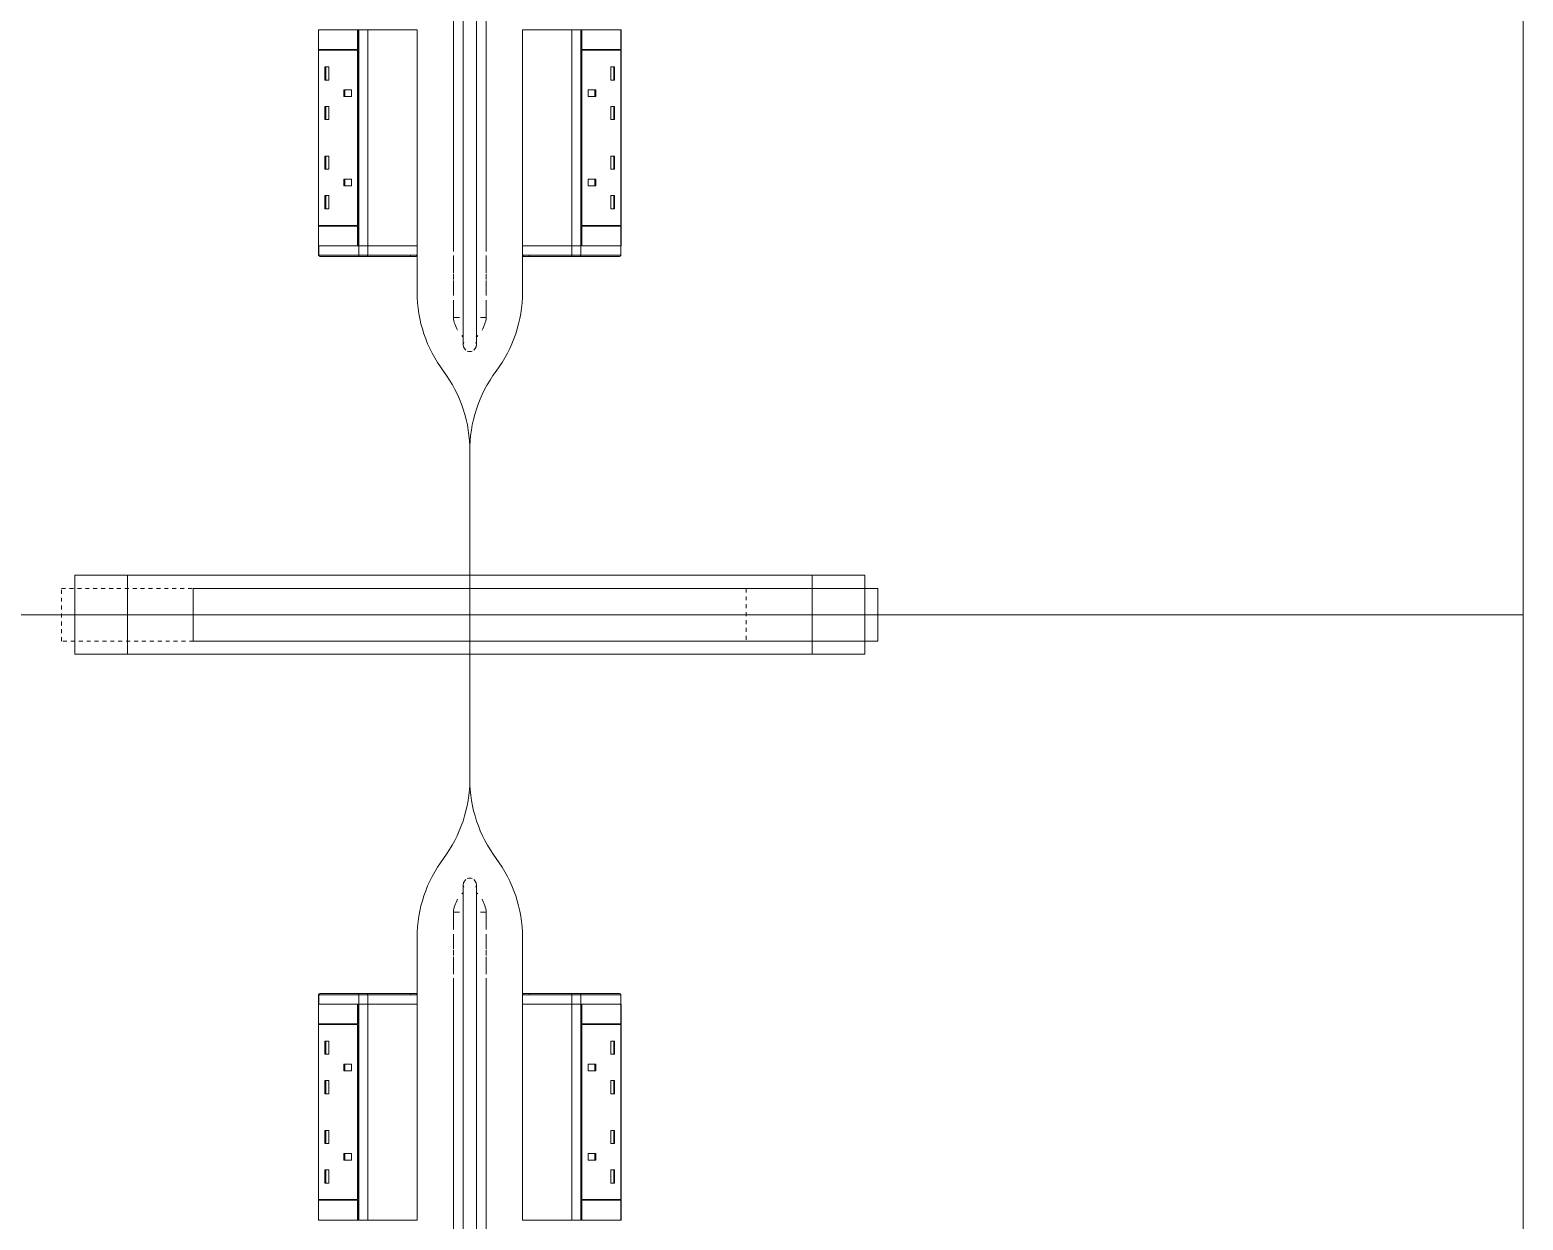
# Model space of a CAD drawing. Header units: millimetres. Extents: x 79795 to 317870, y -36033 to 97293.
# Drawn here: x 185967 to 187101, y 32150 to 33054 of the extents above; entities that cross this region are included whole.
import ezdxf

# ---------------------------------------------------------------- set-up
doc = ezdxf.new("R2010")
doc.units = ezdxf.units.MM
doc.header["$MEASUREMENT"] = 0
doc.linetypes.add('Dash', pattern=[6, 3, -3])
doc.layers.add('I-FURN', color=8, linetype='CONTINUOUS', lineweight=9)
doc.layers.add('I-FURN-HDLN', color=8, linetype='Dash', lineweight=9)

msp = doc.modelspace()

# ---------------------------------------------------------------- linework, layer by layer
at = {"layer": 'I-FURN'}
for p, q in [((187100.9, 32609.3), (187100.9, 34209.3)), ((187100.9, 34209.3), (187100.9, 32609.3)), ((186288.4, 32885.2), (186288.4, 33923.4)), ((186295.9, 33923.4), (186295.9, 32885.2)), ((186305.9, 32885.2), (186305.9, 33923.4)), ((186313.4, 33923.4), (186313.4, 32885.2)), ((186185.9, 33038.6), (186185.9, 33053.6)), ((186185.9, 33053.6), (186215.7, 33053.6)), ((186186.1, 33053.5), (186186.1, 32889.6)), ((186215.7, 33053.6), (186215.7, 33038.6)), ((186215.9, 33038.6), (186215.9, 33053.5)), ((186215.9, 33053.5), (186216.5, 33053.5)), ((186223.4, 33053.5), (186216.5, 33053.5)), ((186216.5, 33053.5), (186216.5, 32889.6)), ((186260.9, 33053.5), (186223.4, 33053.5)), ((186223.4, 33053.5), (186223.4, 32889.6)), ((186260.9, 32889.6), (186260.9, 33053.5)), ((186260.9, 33053.5), (186260.9, 32889.6)), ((186340.9, 33053.5), (186340.9, 32889.6)), ((186340.9, 32889.6), (186340.9, 33053.5)), ((186378.4, 33053.5), (186340.9, 33053.5)), ((186378.4, 32889.6), (186378.4, 33053.5)), ((186385.3, 33053.5), (186378.4, 33053.5)), ((186386.1, 33053.6), (186383.7, 33053.6)), ((186385.3, 32889.6), (186385.3, 33053.5)), ((186385.3, 33053.5), (186385.9, 33053.5)), ((186385.9, 33053.5), (186385.9, 33038.6)), ((186386.1, 33038.6), (186386.1, 33053.6)), ((186386.1, 33053.6), (186415.9, 33053.6)), ((186415.7, 32889.6), (186415.7, 33053.5)), ((186415.9, 33053.6), (186415.9, 33038.6)), ((186215.7, 33038.6), (186185.9, 33038.6)), ((186185.9, 33038.1), (186215.7, 33038.1)), ((186185.9, 32905.1), (186185.9, 33038.1)), ((186186.2, 33038.1), (186186.2, 33038.6)), ((186215.7, 33038.1), (186215.7, 32905.1)), ((186215.9, 32905.1), (186215.9, 33038.1)), ((186385.9, 33038.1), (186385.9, 32905.1)), ((186415.9, 33038.6), (186386.1, 33038.6)), ((186386.1, 32905.1), (186386.1, 33038.1)), ((186415.9, 33038.1), (186386.1, 33038.1)), ((186415.6, 33038.6), (186415.6, 33038.1)), ((186415.9, 33038.1), (186415.9, 32905.1)), ((186190.9, 33025.5), (186190.9, 33015.5)), ((186190.9, 33025.5), (186193.8, 33025.5)), ((186190.9, 33015.5), (186193.8, 33015.5)), ((186191.6, 33025.5), (186191.6, 33015.5)), ((186193.8, 33025.5), (186193.8, 33015.5)), ((186410.9, 33025.5), (186408, 33025.5)), ((186408, 33015.5), (186408, 33025.5)), ((186410.9, 33015.5), (186408, 33015.5)), ((186410.2, 33015.5), (186410.2, 33025.5)), ((186410.9, 33015.5), (186410.9, 33025.5)), ((186205.2, 33008), (186205.2, 33003)), ((186211, 33008), (186205.2, 33008)), ((186206, 33008), (186206, 33003)), ((186211, 33003), (186211, 33008)), ((186396.6, 33008), (186390.8, 33008)), ((186390.8, 33003), (186390.8, 33008)), ((186395.8, 33003), (186395.8, 33008)), ((186396.6, 33003), (186396.6, 33008)), ((186190.9, 32995.5), (186190.9, 32985.5)), ((186190.9, 32995.5), (186193.8, 32995.5)), ((186191.6, 32995.5), (186191.6, 32985.5)), ((186193.8, 32995.5), (186193.8, 32985.5)), ((186205.2, 33003), (186211, 33003)), ((186396.6, 33003), (186390.8, 33003)), ((186410.9, 32995.5), (186408, 32995.5)), ((186408, 32985.5), (186408, 32995.5)), ((186410.2, 32985.5), (186410.2, 32995.5)), ((186410.9, 32985.5), (186410.9, 32995.5)), ((186190.9, 32985.5), (186193.8, 32985.5)), ((186410.9, 32985.5), (186408, 32985.5)), ((186190.9, 32957.7), (186190.9, 32947.7)), ((186190.9, 32957.7), (186193.8, 32957.7)), ((186190.9, 32947.7), (186193.8, 32947.7)), ((186191.6, 32957.7), (186191.6, 32947.7)), ((186193.8, 32957.7), (186193.8, 32947.7)), ((186410.9, 32957.7), (186408, 32957.7)), ((186408, 32947.7), (186408, 32957.7)), ((186410.9, 32947.7), (186408, 32947.7)), ((186410.2, 32947.7), (186410.2, 32957.7)), ((186410.9, 32947.7), (186410.9, 32957.7)), ((186205.2, 32940.2), (186205.2, 32935.2)), ((186205.2, 32940.2), (186211, 32940.2)), ((186206, 32940.2), (186206, 32935.2)), ((186211, 32940.2), (186211, 32935.2)), ((186390.8, 32940.2), (186390.8, 32935.2)), ((186396.6, 32940.2), (186390.8, 32940.2)), ((186395.8, 32935.2), (186395.8, 32940.2)), ((186396.6, 32935.2), (186396.6, 32940.2)), ((186190.9, 32927.7), (186190.9, 32917.7)), ((186190.9, 32927.7), (186193.8, 32927.7)), ((186191.6, 32927.7), (186191.6, 32917.7)), ((186193.8, 32927.7), (186193.8, 32917.7)), ((186205.2, 32935.2), (186211, 32935.2)), ((186390.8, 32935.2), (186396.6, 32935.2)), ((186410.9, 32927.7), (186408, 32927.7)), ((186408, 32917.7), (186408, 32927.7)), ((186410.2, 32917.7), (186410.2, 32927.7)), ((186410.9, 32917.7), (186410.9, 32927.7)), ((186190.9, 32917.7), (186193.8, 32917.7)), ((186410.9, 32917.7), (186408, 32917.7)), ((186185.9, 32905.1), (186215.7, 32905.1)), ((186185.9, 32904.6), (186215.7, 32904.6)), ((186185.9, 32889.6), (186185.9, 32904.6)), ((186186.2, 32904.6), (186186.2, 32905.1)), ((186215.7, 32904.6), (186215.7, 32889.6)), ((186215.9, 32889.6), (186215.9, 32904.6)), ((186385.9, 32904.6), (186385.9, 32889.6)), ((186415.9, 32905.1), (186386.1, 32905.1)), ((186386.1, 32889.6), (186386.1, 32904.6)), ((186386.1, 32904.6), (186415.9, 32904.6)), ((186415.6, 32905.1), (186415.6, 32904.6)), ((186415.9, 32904.6), (186415.9, 32889.6)), ((186215.7, 32889.6), (186185.9, 32889.6)), ((186186.1, 32889.5), (186186.1, 32882.5)), ((186186.2, 32889.5), (186186.1, 32889.5)), ((186186.1, 32889.5), (186186.1, 32882.5)), ((186186.1, 32889.5), (186186.1, 32882.5)), ((186186.2, 32882.5), (186186.1, 32882.5)), ((186186.2, 32882.5), (186186.2, 32889.5)), ((186216.5, 32889.5), (186186.2, 32889.5)), ((186216.5, 32882.5), (186186.2, 32882.5)), ((186186.4, 32881.7), (186186.4, 32881.8)), ((186187.1, 32881.5), (186217.3, 32881.5)), ((186187.1, 32881.5), (186217.3, 32881.5)), ((186215.7, 32889.6), (186218.2, 32889.6)), ((186216.5, 32889.6), (186215.9, 32889.6)), ((186216.5, 32889.6), (186223.4, 32889.6)), ((186216.5, 32882.5), (186216.5, 32889.5)), ((186223.4, 32889.5), (186216.5, 32889.5)), ((186223.4, 32882.5), (186216.5, 32882.5)), ((186255.9, 32881.5), (186217.3, 32881.5)), ((186217.3, 32881.5), (186222.9, 32881.5)), ((186222.9, 32881.5), (186259.9, 32881.5)), ((186223.4, 32889.6), (186260.9, 32889.6)), ((186223.4, 32882.5), (186223.4, 32889.5)), ((186260.9, 32889.5), (186223.4, 32889.5)), ((186260.9, 32882.5), (186223.4, 32882.5)), ((186255.9, 32882.5), (186255.9, 32881.5)), ((186259.9, 32881.5), (186255.9, 32881.5)), ((186259.9, 32881.5), (186259.9, 32881.5)), ((186260.9, 32882.5), (186260.9, 32889.5)), ((186260.9, 32882.5), (186260.9, 32889.5)), ((186260.9, 32854.3), (186260.9, 32882.5)), ((186260.9, 32882.5), (186260.9, 32854.3)), ((186288.4, 32869), (186288.4, 32882.3)), ((186295.9, 32885.2), (186295.9, 32882.4)), ((186295.9, 32882.4), (186295.9, 32879.6)), ((186295.9, 32879.6), (186295.9, 32876.7)), ((186305.9, 32884.5), (186305.9, 32885.2)), ((186305.9, 32881.6), (186305.9, 32884.5)), ((186305.9, 32878.8), (186305.9, 32881.6)), ((186313.4, 32882.3), (186313.4, 32869)), ((186340.9, 32889.6), (186378.4, 32889.6)), ((186340.9, 32889.5), (186340.9, 32882.5)), ((186340.9, 32882.5), (186340.9, 32889.5)), ((186378.4, 32889.5), (186340.9, 32889.5)), ((186340.9, 32882.5), (186340.9, 32854.3)), ((186340.9, 32854.3), (186340.9, 32882.5)), ((186378.4, 32882.5), (186340.9, 32882.5)), ((186345.9, 32881.5), (186341.9, 32881.5)), ((186341.9, 32881.5), (186378.9, 32881.5)), ((186345.9, 32881.5), (186345.9, 32882.5)), ((186384.5, 32881.5), (186345.9, 32881.5)), ((186378.4, 32889.6), (186385.3, 32889.6)), ((186378.4, 32882.5), (186378.4, 32889.5)), ((186385.3, 32889.5), (186378.4, 32889.5)), ((186385.3, 32882.5), (186378.4, 32882.5)), ((186378.9, 32881.5), (186384.5, 32881.5)), ((186384.5, 32881.5), (186414.7, 32881.5)), ((186384.5, 32881.5), (186414.7, 32881.5)), ((186385.9, 32889.6), (186385.3, 32889.6)), ((186385.3, 32882.5), (186385.3, 32889.5)), ((186415.6, 32889.5), (186385.3, 32889.5)), ((186415.6, 32882.5), (186385.3, 32882.5)), ((186415.9, 32889.6), (186386.1, 32889.6)), ((186415.4, 32881.8), (186415.4, 32881.7)), ((186415.6, 32882.5), (186415.6, 32889.5)), ((186415.7, 32889.5), (186415.6, 32889.5)), ((186415.7, 32882.5), (186415.6, 32882.5)), ((186415.7, 32882.5), (186415.7, 32889.5)), ((186415.7, 32882.5), (186415.7, 32889.5)), ((186415.7, 32889.5), (186415.7, 32882.5)), ((186288.4, 32864.1), (186288.4, 32868.2)), ((186295.9, 32876.7), (186295.9, 32873.9)), ((186295.9, 32873.9), (186295.9, 32871.1)), ((186295.9, 32871.1), (186295.9, 32868.4)), ((186295.9, 32868.4), (186295.9, 32865.6)), ((186305.9, 32876), (186305.9, 32878.8)), ((186305.9, 32873.2), (186305.9, 32876)), ((186305.9, 32870.4), (186305.9, 32873.2)), ((186305.9, 32867.6), (186305.9, 32870.4)), ((186305.9, 32864.9), (186305.9, 32867.6)), ((186313.4, 32868.2), (186313.4, 32864.1)), ((186288.4, 32851.8), (186288.4, 32863.3)), ((186295.9, 32865.6), (186295.9, 32862.9)), ((186295.9, 32862.9), (186295.9, 32860.3)), ((186295.9, 32860.3), (186295.9, 32857.6)), ((186295.9, 32857.6), (186295.9, 32855)), ((186305.9, 32862.2), (186305.9, 32864.9)), ((186305.9, 32859.5), (186305.9, 32862.2)), ((186305.9, 32856.9), (186305.9, 32859.5)), ((186305.9, 32854.3), (186305.9, 32856.9)), ((186313.4, 32863.3), (186313.4, 32851.8)), ((186288.4, 32840.2), (186288.4, 32848.3)), ((186295.9, 32855), (186295.9, 32852.5)), ((186295.9, 32852.5), (186295.9, 32850)), ((186295.9, 32850), (186295.9, 32847.6)), ((186295.9, 32847.6), (186295.9, 32845.2)), ((186295.9, 32845.2), (186295.9, 32842.9)), ((186305.9, 32851.8), (186305.9, 32854.3)), ((186305.9, 32849.3), (186305.9, 32851.8)), ((186305.9, 32846.9), (186305.9, 32849.3)), ((186305.9, 32844.6), (186305.9, 32846.9)), ((186313.4, 32848.3), (186313.4, 32840.2)), ((186288.4, 32839), (186288.4, 32839.9)), ((186288.4, 32835.2), (186288.4, 32838.7)), ((186288.4, 32835.2), (186293, 32835.2)), ((186295.9, 32842.9), (186295.9, 32840.6)), ((186295.9, 32840.6), (186295.9, 32838.5)), ((186295.9, 32838.5), (186295.9, 32836.4)), ((186295.9, 32836.4), (186295.9, 32834.4)), ((186295.9, 32834.4), (186295.9, 32832.4)), ((186305.9, 32842.3), (186305.9, 32844.6)), ((186305.9, 32840.1), (186305.9, 32842.3)), ((186305.9, 32837.9), (186305.9, 32840.1)), ((186305.9, 32835.8), (186305.9, 32837.9)), ((186305.9, 32833.8), (186305.9, 32835.8)), ((186305.9, 32831.9), (186305.9, 32833.8)), ((186308.9, 32835.2), (186313.4, 32835.2)), ((186313.4, 32839.9), (186313.4, 32839)), ((186313.4, 32838.7), (186313.4, 32835.2)), ((186295.9, 32832.4), (186295.9, 32830.6)), ((186295.9, 32830.6), (186295.9, 32828.8)), ((186295.9, 32828.8), (186295.9, 32827.1)), ((186295.9, 32827.1), (186295.9, 32825.6)), ((186295.9, 32825.6), (186295.9, 32824.1)), ((186295.9, 32824.1), (186295.9, 32822.7)), ((186295.9, 32822.7), (186295.9, 32821.4)), ((186305.9, 32830.1), (186305.9, 32831.9)), ((186305.9, 32828.4), (186305.9, 32830.1)), ((186305.9, 32826.7), (186305.9, 32828.4)), ((186305.9, 32825.2), (186305.9, 32826.7)), ((186305.9, 32823.7), (186305.9, 32825.2)), ((186305.9, 32822.3), (186305.9, 32823.7)), ((186305.9, 32821.1), (186305.9, 32822.3)), ((186295.9, 32821.4), (186295.9, 32820.2)), ((186295.9, 32820.2), (186295.9, 32819.1)), ((186295.9, 32819.1), (186295.9, 32818.2)), ((186295.9, 32818.2), (186295.9, 32817.3)), ((186295.9, 32817.3), (186295.9, 32816.5)), ((186295.9, 32816.5), (186295.9, 32815.9)), ((186295.9, 32815.9), (186295.9, 32815.4)), ((186295.9, 32815.4), (186295.9, 32814.9)), ((186295.9, 32814.9), (186295.9, 32814.6)), ((186295.9, 32814.6), (186295.9, 32814.4)), ((186295.9, 32814.4), (186295.9, 32814.3)), ((186295.9, 32814.3), (186295.9, 32814.3)), ((186305.9, 32819.9), (186305.9, 32821.1)), ((186305.9, 32818.9), (186305.9, 32819.9)), ((186305.9, 32817.9), (186305.9, 32818.9)), ((186305.9, 32817.1), (186305.9, 32817.9)), ((186305.9, 32816.4), (186305.9, 32817.1)), ((186305.9, 32815.7), (186305.9, 32816.4)), ((186305.9, 32815.2), (186305.9, 32815.7)), ((186305.9, 32814.8), (186305.9, 32815.2)), ((186305.9, 32814.6), (186305.9, 32814.8)), ((186305.9, 32814.4), (186305.9, 32814.6)), ((186305.9, 32814.3), (186305.9, 32814.4)), ((186300.9, 32609.3), (186300.9, 32733.2)), ((186300.9, 32733.2), (186300.9, 32609.3)), ((186300.9, 32733.2), (186300.9, 32609.3)), ((186300.9, 32609.3), (186300.9, 32733.2)), ((186000.9, 32639.3), (186600.9, 32639.3)), ((186040.9, 32639.3), (186000.9, 32639.3)), ((186000.9, 32639.3), (186000.9, 32579.3)), ((186000.9, 32579.3), (186000.9, 32639.3)), ((186560.9, 32639.3), (186040.9, 32639.3)), ((186040.9, 32579.3), (186040.9, 32639.3)), ((186040.9, 32579.3), (186040.9, 32639.3)), ((186600.9, 32639.3), (186560.9, 32639.3)), ((186560.9, 32629.3), (186560.9, 32639.3)), ((186560.9, 32579.3), (186560.9, 32639.3)), ((186600.9, 32579.3), (186600.9, 32639.3)), ((186600.9, 32629.3), (186600.9, 32639.3)), ((186090.9, 32629.3), (186090.9, 32589.3)), ((186600.9, 32629.3), (186090.9, 32629.3)), ((186610.9, 32629.3), (186600.9, 32629.3)), ((186610.9, 32589.3), (186610.9, 32629.3)), ((186300.9, 32609.3), (185500.9, 32609.3)), ((185500.9, 32609.3), (186300.9, 32609.3)), ((185500.9, 32609.3), (186300.9, 32609.3)), ((186300.9, 32609.3), (185500.9, 32609.3)), ((186300.9, 32484.3), (186300.9, 32609.3)), ((186300.9, 32609.3), (186300.9, 32484.3)), ((187100.9, 32609.3), (186300.9, 32609.3)), ((186300.9, 32609.3), (186300.9, 32484.3)), ((186300.9, 32484.3), (186300.9, 32609.3)), ((186300.9, 32609.3), (187100.9, 32609.3)), ((186300.9, 32609.3), (187100.9, 32609.3)), ((187100.9, 32609.3), (186300.9, 32609.3)), ((187100.9, 31009.3), (187100.9, 32609.3)), ((187100.9, 32609.3), (187100.9, 31009.3)), ((186090.9, 32589.3), (186600.9, 32589.3)), ((186560.9, 32579.3), (186560.9, 32589.3)), ((186600.9, 32579.3), (186600.9, 32589.3)), ((186600.9, 32589.3), (186610.9, 32589.3)), ((186000.9, 32579.3), (186040.9, 32579.3)), ((186600.9, 32579.3), (186000.9, 32579.3)), ((186040.9, 32579.3), (186560.9, 32579.3)), ((186560.9, 32579.3), (186600.9, 32579.3)), ((186295.9, 32404.3), (186295.9, 32404.3)), ((186295.9, 32404.3), (186295.9, 32404.1)), ((186295.9, 32404.1), (186295.9, 32403.8)), ((186295.9, 32403.8), (186295.9, 32403.4)), ((186295.9, 32403.4), (186295.9, 32402.9)), ((186295.9, 32402.9), (186295.9, 32402.3)), ((186305.9, 32404.2), (186305.9, 32404.3)), ((186305.9, 32404.3), (186305.9, 32404.3)), ((186305.9, 32404), (186305.9, 32404.2)), ((186305.9, 32403.7), (186305.9, 32404)), ((186305.9, 32403.3), (186305.9, 32403.7)), ((186305.9, 32402.8), (186305.9, 32403.3)), ((186305.9, 32402.1), (186305.9, 32402.8)), ((186295.9, 32402.3), (186295.9, 32401.6)), ((186295.9, 32401.6), (186295.9, 32400.7)), ((186295.9, 32400.7), (186295.9, 32399.8)), ((186295.9, 32399.8), (186295.9, 32398.7)), ((186295.9, 32398.7), (186295.9, 32397.6)), ((186295.9, 32397.6), (186295.9, 32396.3)), ((186295.9, 32396.3), (186295.9, 32395)), ((186295.9, 32395), (186295.9, 32393.5)), ((186295.9, 32393.5), (186295.9, 32391.9)), ((186295.9, 32391.9), (186295.9, 32390.3)), ((186305.9, 32401.3), (186305.9, 32402.1)), ((186305.9, 32400.5), (186305.9, 32401.3)), ((186305.9, 32399.5), (186305.9, 32400.5)), ((186305.9, 32398.4), (186305.9, 32399.5)), ((186305.9, 32397.2), (186305.9, 32398.4)), ((186305.9, 32396), (186305.9, 32397.2)), ((186305.9, 32394.6), (186305.9, 32396)), ((186305.9, 32393.1), (186305.9, 32394.6)), ((186305.9, 32391.5), (186305.9, 32393.1)), ((186305.9, 32389.8), (186305.9, 32391.5)), ((186293, 32383.4), (186288.4, 32383.4)), ((186288.4, 32380), (186288.4, 32383.4)), ((186295.9, 32390.3), (186295.9, 32388.6)), ((186295.9, 32388.6), (186295.9, 32386.7)), ((186295.9, 32386.7), (186295.9, 32384.8)), ((186295.9, 32384.8), (186295.9, 32382.8)), ((186295.9, 32382.8), (186295.9, 32380.7)), ((186295.9, 32380.7), (186295.9, 32378.6)), ((186305.9, 32388.1), (186305.9, 32389.8)), ((186305.9, 32386.2), (186305.9, 32388.1)), ((186305.9, 32384.3), (186305.9, 32386.2)), ((186305.9, 32382.3), (186305.9, 32384.3)), ((186305.9, 32380.2), (186305.9, 32382.3)), ((186305.9, 32378), (186305.9, 32380.2)), ((186313.4, 32383.4), (186308.9, 32383.4)), ((186313.4, 32383.4), (186313.4, 32380)), ((186288.4, 32378.7), (186288.4, 32379.6)), ((186288.4, 32370.4), (186288.4, 32378.4)), ((186295.9, 32378.6), (186295.9, 32376.4)), ((186295.9, 32376.4), (186295.9, 32374.1)), ((186295.9, 32374.1), (186295.9, 32371.7)), ((186295.9, 32371.7), (186295.9, 32369.3)), ((186295.9, 32369.3), (186295.9, 32366.8)), ((186305.9, 32375.8), (186305.9, 32378)), ((186305.9, 32373.5), (186305.9, 32375.8)), ((186305.9, 32371.1), (186305.9, 32373.5)), ((186305.9, 32368.7), (186305.9, 32371.1)), ((186305.9, 32366.2), (186305.9, 32368.7)), ((186313.4, 32379.6), (186313.4, 32378.7)), ((186313.4, 32378.4), (186313.4, 32370.4)), ((186260.9, 32320.6), (186260.9, 32364.3)), ((186260.9, 32364.3), (186260.9, 32320.6)), ((186288.4, 32355.3), (186288.4, 32366.8)), ((186295.9, 32366.8), (186295.9, 32364.3)), ((186295.9, 32364.3), (186295.9, 32361.7)), ((186295.9, 32361.7), (186295.9, 32359.1)), ((186295.9, 32359.1), (186295.9, 32356.4)), ((186305.9, 32363.6), (186305.9, 32366.2)), ((186305.9, 32361), (186305.9, 32363.6)), ((186305.9, 32358.4), (186305.9, 32361)), ((186305.9, 32355.7), (186305.9, 32358.4)), ((186313.4, 32366.8), (186313.4, 32355.3)), ((186340.9, 32364.3), (186340.9, 32320.6)), ((186340.9, 32320.6), (186340.9, 32364.3)), ((186288.4, 32350.5), (186288.4, 32354.6)), ((186288.4, 32336.4), (186288.4, 32349.6)), ((186295.9, 32356.4), (186295.9, 32353.7)), ((186295.9, 32353.7), (186295.9, 32351)), ((186295.9, 32351), (186295.9, 32348.3)), ((186295.9, 32348.3), (186295.9, 32345.5)), ((186305.9, 32353), (186305.9, 32355.7)), ((186305.9, 32350.3), (186305.9, 32353)), ((186305.9, 32347.5), (186305.9, 32350.3)), ((186305.9, 32344.7), (186305.9, 32347.5)), ((186313.4, 32354.6), (186313.4, 32350.5)), ((186313.4, 32349.6), (186313.4, 32336.4)), ((186295.9, 32345.5), (186295.9, 32342.7)), ((186295.9, 32342.7), (186295.9, 32339.8)), ((186295.9, 32339.8), (186295.9, 32337)), ((186295.9, 32337), (186295.9, 32334.2)), ((186305.9, 32341.9), (186305.9, 32344.7)), ((186305.9, 32339.1), (186305.9, 32341.9)), ((186305.9, 32336.3), (186305.9, 32339.1)), ((186305.9, 32333.4), (186305.9, 32336.3)), ((186288.4, 31295.2), (186288.4, 32333.4)), ((186295.9, 32334.2), (186295.9, 32333.4)), ((186295.9, 32333.4), (186295.9, 31295.2)), ((186305.9, 31295.2), (186305.9, 32333.4)), ((186313.4, 32333.4), (186313.4, 31295.2)), ((186185.9, 32298.6), (186185.9, 32313.6)), ((186185.9, 32313.6), (186215.7, 32313.6)), ((186186.1, 32320.6), (186186.1, 32313.6)), ((186186.1, 32320.6), (186186.2, 32320.6)), ((186186.1, 32320.6), (186186.1, 32313.6)), ((186186.1, 32313.6), (186186.1, 32320.6)), ((186186.1, 32313.6), (186186.2, 32313.6)), ((186186.1, 32313.5), (186186.1, 32149.6)), ((186186.2, 32320.6), (186216.5, 32320.6)), ((186186.2, 32320.6), (186186.2, 32313.6)), ((186186.2, 32313.6), (186216.5, 32313.6)), ((186186.4, 32321.4), (186186.4, 32321.4)), ((186217.3, 32321.6), (186187.1, 32321.6)), ((186217.3, 32321.6), (186187.1, 32321.6)), ((186215.7, 32313.6), (186215.7, 32298.6)), ((186215.9, 32298.6), (186215.9, 32313.5)), ((186215.9, 32313.5), (186216.5, 32313.5)), ((186216.5, 32320.6), (186223.4, 32320.6)), ((186216.5, 32320.6), (186216.5, 32313.6)), ((186216.5, 32313.6), (186223.4, 32313.6)), ((186223.4, 32313.5), (186216.5, 32313.5)), ((186216.5, 32313.5), (186216.5, 32149.6)), ((186217.3, 32321.6), (186255.9, 32321.6)), ((186222.9, 32321.6), (186217.3, 32321.6)), ((186259.9, 32321.6), (186222.9, 32321.6)), ((186223.4, 32320.6), (186260.9, 32320.6)), ((186223.4, 32320.6), (186223.4, 32313.6)), ((186223.4, 32313.6), (186260.9, 32313.6)), ((186260.9, 32313.5), (186223.4, 32313.5)), ((186223.4, 32313.5), (186223.4, 32149.6)), ((186255.9, 32321.6), (186255.9, 32320.6)), ((186255.9, 32321.6), (186259.9, 32321.6)), ((186260.9, 32313.6), (186260.9, 32320.6)), ((186260.9, 32320.6), (186260.9, 32313.6)), ((186260.9, 32149.6), (186260.9, 32313.5)), ((186260.9, 32313.5), (186260.9, 32149.6)), ((186340.9, 32320.6), (186340.9, 32313.6)), ((186340.9, 32320.6), (186378.4, 32320.6)), ((186340.9, 32320.6), (186340.9, 32313.6)), ((186340.9, 32313.6), (186378.4, 32313.6)), ((186340.9, 32313.5), (186340.9, 32149.6)), ((186340.9, 32149.6), (186340.9, 32313.5)), ((186378.4, 32313.5), (186340.9, 32313.5)), ((186341.9, 32321.6), (186341.9, 32321.6)), ((186378.9, 32321.6), (186341.9, 32321.6)), ((186341.9, 32321.6), (186345.9, 32321.6)), ((186345.9, 32320.6), (186345.9, 32321.6)), ((186345.9, 32321.6), (186384.5, 32321.6)), ((186378.4, 32320.6), (186385.3, 32320.6)), ((186378.4, 32320.6), (186378.4, 32313.6)), ((186378.4, 32313.6), (186385.3, 32313.6)), ((186378.4, 32149.6), (186378.4, 32313.5)), ((186385.3, 32313.5), (186378.4, 32313.5)), ((186384.5, 32321.6), (186378.9, 32321.6)), ((186386.1, 32313.6), (186383.7, 32313.6)), ((186414.7, 32321.6), (186384.5, 32321.6)), ((186414.7, 32321.6), (186384.5, 32321.6)), ((186385.3, 32320.6), (186415.6, 32320.6)), ((186385.3, 32320.6), (186385.3, 32313.6)), ((186385.3, 32313.6), (186415.6, 32313.6)), ((186385.3, 32149.6), (186385.3, 32313.5)), ((186385.3, 32313.5), (186385.9, 32313.5)), ((186385.9, 32313.5), (186385.9, 32298.6)), ((186386.1, 32298.6), (186386.1, 32313.6)), ((186386.1, 32313.6), (186415.9, 32313.6)), ((186415.4, 32321.4), (186415.4, 32321.4)), ((186415.6, 32320.6), (186415.7, 32320.6)), ((186415.6, 32320.6), (186415.6, 32313.6)), ((186415.6, 32313.6), (186415.7, 32313.6)), ((186415.7, 32313.6), (186415.7, 32320.6)), ((186415.7, 32313.6), (186415.7, 32320.6)), ((186415.7, 32313.6), (186415.7, 32320.6)), ((186415.7, 32149.6), (186415.7, 32313.5)), ((186415.9, 32313.6), (186415.9, 32298.6)), ((186215.7, 32298.6), (186185.9, 32298.6)), ((186185.9, 32298.1), (186215.7, 32298.1)), ((186185.9, 32165.1), (186185.9, 32298.1)), ((186186.2, 32298.1), (186186.2, 32298.6)), ((186215.7, 32298.1), (186215.7, 32165.1)), ((186215.9, 32165.1), (186215.9, 32298.1)), ((186385.9, 32298.1), (186385.9, 32165.1)), ((186415.9, 32298.6), (186386.1, 32298.6)), ((186386.1, 32165.1), (186386.1, 32298.1)), ((186415.9, 32298.1), (186386.1, 32298.1)), ((186415.6, 32298.6), (186415.6, 32298.1)), ((186415.9, 32298.1), (186415.9, 32165.1)), ((186190.9, 32285.5), (186190.9, 32275.5)), ((186190.9, 32285.5), (186193.8, 32285.5)), ((186191.6, 32285.5), (186191.6, 32275.5)), ((186193.8, 32285.5), (186193.8, 32275.5)), ((186410.9, 32285.5), (186408, 32285.5)), ((186408, 32275.5), (186408, 32285.5)), ((186410.2, 32275.5), (186410.2, 32285.5)), ((186410.9, 32275.5), (186410.9, 32285.5)), ((186190.9, 32275.5), (186193.8, 32275.5)), ((186205.2, 32268), (186205.2, 32263)), ((186211, 32268), (186205.2, 32268)), ((186206, 32268), (186206, 32263)), ((186211, 32263), (186211, 32268)), ((186396.6, 32268), (186390.8, 32268)), ((186390.8, 32263), (186390.8, 32268)), ((186395.8, 32263), (186395.8, 32268)), ((186396.6, 32263), (186396.6, 32268)), ((186410.9, 32275.5), (186408, 32275.5)), ((186190.9, 32255.5), (186190.9, 32245.5)), ((186190.9, 32255.5), (186193.8, 32255.5)), ((186191.6, 32255.5), (186191.6, 32245.5)), ((186193.8, 32255.5), (186193.8, 32245.5)), ((186205.2, 32263), (186211, 32263)), ((186396.6, 32263), (186390.8, 32263)), ((186410.9, 32255.5), (186408, 32255.5)), ((186408, 32245.5), (186408, 32255.5)), ((186410.2, 32245.5), (186410.2, 32255.5)), ((186410.9, 32245.5), (186410.9, 32255.5)), ((186190.9, 32245.5), (186193.8, 32245.5)), ((186410.9, 32245.5), (186408, 32245.5)), ((186190.9, 32217.7), (186190.9, 32207.7)), ((186190.9, 32217.7), (186193.8, 32217.7)), ((186191.6, 32217.7), (186191.6, 32207.7)), ((186193.8, 32217.7), (186193.8, 32207.7)), ((186410.9, 32217.7), (186408, 32217.7)), ((186408, 32207.7), (186408, 32217.7)), ((186410.2, 32207.7), (186410.2, 32217.7)), ((186410.9, 32207.7), (186410.9, 32217.7)), ((186190.9, 32207.7), (186193.8, 32207.7)), ((186205.2, 32200.2), (186205.2, 32195.2)), ((186205.2, 32200.2), (186211, 32200.2)), ((186206, 32200.2), (186206, 32195.2)), ((186211, 32200.2), (186211, 32195.2)), ((186390.8, 32200.2), (186390.8, 32195.2)), ((186396.6, 32200.2), (186390.8, 32200.2)), ((186395.8, 32195.2), (186395.8, 32200.2)), ((186396.6, 32195.2), (186396.6, 32200.2)), ((186410.9, 32207.7), (186408, 32207.7)), ((186190.9, 32187.7), (186190.9, 32177.7)), ((186190.9, 32187.7), (186193.8, 32187.7)), ((186191.6, 32187.7), (186191.6, 32177.7)), ((186193.8, 32187.7), (186193.8, 32177.7)), ((186205.2, 32195.2), (186211, 32195.2)), ((186390.8, 32195.2), (186396.6, 32195.2)), ((186410.9, 32187.7), (186408, 32187.7)), ((186408, 32177.7), (186408, 32187.7)), ((186410.2, 32177.7), (186410.2, 32187.7)), ((186410.9, 32177.7), (186410.9, 32187.7)), ((186190.9, 32177.7), (186193.8, 32177.7)), ((186410.9, 32177.7), (186408, 32177.7)), ((186185.9, 32165.1), (186215.7, 32165.1)), ((186185.9, 32164.6), (186215.7, 32164.6)), ((186185.9, 32149.6), (186185.9, 32164.6)), ((186186.2, 32164.6), (186186.2, 32165.1)), ((186215.7, 32164.6), (186215.7, 32149.6)), ((186215.9, 32149.6), (186215.9, 32164.6)), ((186385.9, 32164.6), (186385.9, 32149.6)), ((186415.9, 32165.1), (186386.1, 32165.1)), ((186386.1, 32149.6), (186386.1, 32164.6)), ((186386.1, 32164.6), (186415.9, 32164.6)), ((186415.6, 32165.1), (186415.6, 32164.6)), ((186415.9, 32164.6), (186415.9, 32149.6)), ((186215.7, 32149.6), (186185.9, 32149.6)), ((186215.7, 32149.6), (186218.2, 32149.6)), ((186216.5, 32149.6), (186215.9, 32149.6)), ((186216.5, 32149.6), (186223.4, 32149.6)), ((186223.4, 32149.6), (186260.9, 32149.6)), ((186340.9, 32149.6), (186378.4, 32149.6)), ((186378.4, 32149.6), (186385.3, 32149.6)), ((186385.9, 32149.6), (186385.3, 32149.6)), ((186415.9, 32149.6), (186386.1, 32149.6))]:
    msp.add_line(p, q, dxfattribs=at)
at = {"layer": 'I-FURN', "flags": 128}
for points in [[(186186.2, 32882), (186186.2, 32882), (186186.2, 32882.1), (186186.1, 32882.1), (186186.1, 32882.1), (186186.1, 32882.2), (186186.1, 32882.2), (186186.1, 32882.3), (186186.1, 32882.3), (186186.1, 32882.3), (186186.1, 32882.4), (186186.1, 32882.4), (186186.1, 32882.5), (186186.1, 32882.5), (186186.1, 32882.5)], [(186217.3, 32881.5), (186217.4, 32881.5), (186217.5, 32881.5), (186217.6, 32881.5), (186217.8, 32881.5), (186217.9, 32881.5), (186218, 32881.5), (186218.1, 32881.5), (186218.2, 32881.5), (186218.4, 32881.5), (186218.5, 32881.5), (186218.6, 32881.5), (186218.8, 32881.5), (186218.9, 32881.5), (186219.1, 32881.5), (186219.2, 32881.5), (186219.4, 32881.5), (186219.5, 32881.5), (186219.7, 32881.5), (186219.8, 32881.5), (186220, 32881.5), (186220.1, 32881.5), (186220.3, 32881.5), (186220.5, 32881.5), (186220.6, 32881.5), (186220.8, 32881.5), (186220.9, 32881.5), (186221.1, 32881.5), (186221.3, 32881.5), (186221.4, 32881.5), (186221.6, 32881.5), (186221.7, 32881.5), (186221.9, 32881.5), (186222, 32881.5), (186222.2, 32881.5), (186222.3, 32881.5), (186222.5, 32881.5), (186222.6, 32881.5), (186222.7, 32881.5), (186222.9, 32881.5)], [(186222.9, 32881.5), (186225.7, 32881.5), (186228.4, 32881.5), (186231, 32881.5), (186233.5, 32881.5), (186235.9, 32881.5), (186238.3, 32881.5), (186240.5, 32881.5), (186242.6, 32881.5), (186244.6, 32881.5), (186246.5, 32881.5), (186248.3, 32881.5), (186250, 32881.5), (186251.5, 32881.5), (186253, 32881.5), (186254.3, 32881.5), (186255.4, 32881.5), (186256.5, 32881.5), (186257.4, 32881.5), (186258.2, 32881.5), (186258.8, 32881.5), (186259.3, 32881.5), (186259.7, 32881.5), (186259.9, 32881.5)], [(186259.9, 32881.5), (186259.9, 32881.5), (186259.9, 32881.5), (186259.9, 32881.5), (186259.9, 32881.5), (186259.8, 32881.5), (186259.8, 32881.5), (186259.8, 32881.5), (186259.7, 32881.5), (186259.7, 32881.5), (186259.6, 32881.5), (186259.5, 32881.5), (186259.5, 32881.5), (186259.4, 32881.5), (186259.3, 32881.5), (186259.2, 32881.5), (186259.1, 32881.5), (186259, 32881.5), (186258.9, 32881.5), (186258.8, 32881.5), (186258.7, 32881.5), (186258.6, 32881.5), (186258.5, 32881.5), (186258.3, 32881.5), (186258.2, 32881.5), (186258.1, 32881.5), (186257.9, 32881.5), (186257.8, 32881.5), (186257.7, 32881.5), (186257.5, 32881.5), (186257.4, 32881.5), (186257.2, 32881.5), (186257.1, 32881.5), (186256.9, 32881.5), (186256.8, 32881.5), (186256.6, 32881.5), (186256.4, 32881.5), (186256.3, 32881.5), (186256.1, 32881.5), (186256, 32881.5), (186255.9, 32881.5)], [(186260.9, 32882.5), (186260.9, 32882.5), (186260.9, 32882.4), (186260.9, 32882.4), (186260.9, 32882.3), (186260.9, 32882.3), (186260.9, 32882.3), (186260.9, 32882.2), (186260.9, 32882.2), (186260.8, 32882.2), (186260.8, 32882.1), (186260.8, 32882.1), (186260.8, 32882), (186260.8, 32882), (186260.8, 32882), (186260.7, 32881.9), (186260.7, 32881.9), (186260.7, 32881.9), (186260.7, 32881.8), (186260.6, 32881.8), (186260.6, 32881.8), (186260.6, 32881.8), (186260.6, 32881.7), (186260.5, 32881.7), (186260.5, 32881.7), (186260.5, 32881.7), (186260.4, 32881.6), (186260.4, 32881.6), (186260.3, 32881.6), (186260.3, 32881.6), (186260.3, 32881.6), (186260.2, 32881.6), (186260.2, 32881.5), (186260.2, 32881.5), (186260.1, 32881.5), (186260.1, 32881.5), (186260, 32881.5), (186260, 32881.5), (186260, 32881.5), (186259.9, 32881.5), (186259.9, 32881.5)], [(186341.9, 32881.5), (186341.9, 32881.5), (186341.8, 32881.5), (186341.8, 32881.5), (186341.7, 32881.5), (186341.7, 32881.5), (186341.7, 32881.5), (186341.6, 32881.5), (186341.6, 32881.6), (186341.5, 32881.6), (186341.5, 32881.6), (186341.5, 32881.6), (186341.4, 32881.6), (186341.4, 32881.6), (186341.4, 32881.7), (186341.3, 32881.7), (186341.3, 32881.7), (186341.3, 32881.7), (186341.2, 32881.8), (186341.2, 32881.8), (186341.2, 32881.8), (186341.1, 32881.8), (186341.1, 32881.9), (186341.1, 32881.9), (186341.1, 32881.9), (186341.1, 32882), (186341, 32882), (186341, 32882), (186341, 32882.1), (186341, 32882.1), (186341, 32882.1), (186340.9, 32882.2), (186340.9, 32882.2), (186340.9, 32882.3), (186340.9, 32882.3), (186340.9, 32882.3), (186340.9, 32882.4), (186340.9, 32882.4), (186340.9, 32882.5), (186340.9, 32882.5), (186340.9, 32882.5)], [(186345.9, 32881.5), (186345.7, 32881.5), (186345.6, 32881.5), (186345.4, 32881.5), (186345.3, 32881.5), (186345.1, 32881.5), (186344.9, 32881.5), (186344.8, 32881.5), (186344.6, 32881.5), (186344.5, 32881.5), (186344.3, 32881.5), (186344.2, 32881.5), (186344, 32881.5), (186343.9, 32881.5), (186343.8, 32881.5), (186343.6, 32881.5), (186343.5, 32881.5), (186343.4, 32881.5), (186343.3, 32881.5), (186343.1, 32881.5), (186343, 32881.5), (186342.9, 32881.5), (186342.8, 32881.5), (186342.7, 32881.5), (186342.6, 32881.5), (186342.5, 32881.5), (186342.4, 32881.5), (186342.4, 32881.5), (186342.3, 32881.5), (186342.2, 32881.5), (186342.2, 32881.5), (186342.1, 32881.5), (186342.1, 32881.5), (186342, 32881.5), (186342, 32881.5), (186342, 32881.5), (186341.9, 32881.5), (186341.9, 32881.5), (186341.9, 32881.5), (186341.9, 32881.5)], [(186341.9, 32881.5), (186341.9, 32881.5), (186341.9, 32881.5)], [(186341.9, 32881.5), (186342.2, 32881.5), (186342.6, 32881.5), (186343.1, 32881.5), (186343.8, 32881.5), (186344.6, 32881.5), (186345.6, 32881.5), (186346.7, 32881.5), (186347.9, 32881.5), (186349.2, 32881.5), (186350.7, 32881.5), (186352.3, 32881.5), (186354, 32881.5), (186355.8, 32881.5), (186357.7, 32881.5), (186359.8, 32881.5), (186361.9, 32881.5), (186364.2, 32881.5), (186366.5, 32881.5), (186369, 32881.5), (186371.5, 32881.5), (186374.2, 32881.5), (186376.9, 32881.5), (186378.9, 32881.5)], [(186378.9, 32881.5), (186379.1, 32881.5), (186379.2, 32881.5), (186379.3, 32881.5), (186379.5, 32881.5), (186379.6, 32881.5), (186379.8, 32881.5), (186379.9, 32881.5), (186380.1, 32881.5), (186380.2, 32881.5), (186380.4, 32881.5), (186380.5, 32881.5), (186380.7, 32881.5), (186380.9, 32881.5), (186381, 32881.5), (186381.2, 32881.5), (186381.3, 32881.5), (186381.5, 32881.5), (186381.7, 32881.5), (186381.8, 32881.5), (186382, 32881.5), (186382.1, 32881.5), (186382.3, 32881.5), (186382.4, 32881.5), (186382.6, 32881.5), (186382.7, 32881.5), (186382.9, 32881.5), (186383, 32881.5), (186383.2, 32881.5), (186383.3, 32881.5), (186383.4, 32881.5), (186383.6, 32881.5), (186383.7, 32881.5), (186383.8, 32881.5), (186383.9, 32881.5), (186384.1, 32881.5), (186384.2, 32881.5), (186384.3, 32881.5), (186384.4, 32881.5), (186384.5, 32881.5)], [(186415.7, 32882.5), (186415.7, 32882.5), (186415.7, 32882.4), (186415.7, 32882.4), (186415.7, 32882.3), (186415.7, 32882.3), (186415.7, 32882.3), (186415.7, 32882.2), (186415.7, 32882.2), (186415.7, 32882.2), (186415.7, 32882.1), (186415.6, 32882.1), (186415.6, 32882), (186415.6, 32882)], [(186186.1, 32320.6), (186186.1, 32320.7), (186186.1, 32320.7), (186186.1, 32320.7), (186186.1, 32320.8), (186186.1, 32320.8), (186186.1, 32320.9), (186186.1, 32320.9), (186186.1, 32320.9), (186186.1, 32321), (186186.1, 32321), (186186.2, 32321.1), (186186.2, 32321.1), (186186.2, 32321.1)], [(186222.9, 32321.6), (186222.7, 32321.6), (186222.6, 32321.6), (186222.5, 32321.6), (186222.3, 32321.6), (186222.2, 32321.6), (186222, 32321.6), (186221.9, 32321.6), (186221.7, 32321.6), (186221.6, 32321.6), (186221.4, 32321.6), (186221.3, 32321.6), (186221.1, 32321.6), (186220.9, 32321.6), (186220.8, 32321.6), (186220.6, 32321.6), (186220.5, 32321.6), (186220.3, 32321.6), (186220.1, 32321.6), (186220, 32321.6), (186219.8, 32321.6), (186219.7, 32321.6), (186219.5, 32321.6), (186219.4, 32321.6), (186219.2, 32321.6), (186219.1, 32321.6), (186218.9, 32321.6), (186218.8, 32321.6), (186218.6, 32321.6), (186218.5, 32321.6), (186218.4, 32321.6), (186218.2, 32321.6), (186218.1, 32321.6), (186218, 32321.6), (186217.9, 32321.6), (186217.8, 32321.6), (186217.6, 32321.6), (186217.5, 32321.6), (186217.4, 32321.6), (186217.3, 32321.6)], [(186259.9, 32321.6), (186259.6, 32321.6), (186259.2, 32321.6), (186258.7, 32321.6), (186258, 32321.6), (186257.2, 32321.6), (186256.2, 32321.6), (186255.1, 32321.6), (186253.9, 32321.6), (186252.6, 32321.6), (186251.1, 32321.6), (186249.6, 32321.6), (186247.8, 32321.6), (186246, 32321.6), (186244.1, 32321.6), (186242.1, 32321.6), (186239.9, 32321.6), (186237.6, 32321.6), (186235.3, 32321.6), (186232.8, 32321.6), (186230.3, 32321.6), (186227.6, 32321.6), (186224.9, 32321.6), (186222.9, 32321.6)], [(186255.9, 32321.6), (186256.1, 32321.6), (186256.2, 32321.6), (186256.4, 32321.6), (186256.6, 32321.6), (186256.7, 32321.6), (186256.9, 32321.6), (186257, 32321.6), (186257.2, 32321.6), (186257.3, 32321.6), (186257.5, 32321.6), (186257.6, 32321.6), (186257.8, 32321.6), (186257.9, 32321.6), (186258, 32321.6), (186258.2, 32321.6), (186258.3, 32321.6), (186258.4, 32321.6), (186258.6, 32321.6), (186258.7, 32321.6), (186258.8, 32321.6), (186258.9, 32321.6), (186259, 32321.6), (186259.1, 32321.6), (186259.2, 32321.6), (186259.3, 32321.6), (186259.4, 32321.6), (186259.4, 32321.6), (186259.5, 32321.6), (186259.6, 32321.6), (186259.6, 32321.6), (186259.7, 32321.6), (186259.7, 32321.6), (186259.8, 32321.6), (186259.8, 32321.6), (186259.9, 32321.6), (186259.9, 32321.6), (186259.9, 32321.6), (186259.9, 32321.6), (186259.9, 32321.6)], [(186259.9, 32321.6), (186260, 32321.6), (186260, 32321.6), (186260, 32321.6), (186260.1, 32321.6), (186260.1, 32321.6), (186260.2, 32321.6), (186260.2, 32321.6), (186260.2, 32321.6), (186260.3, 32321.6), (186260.3, 32321.5), (186260.3, 32321.5), (186260.4, 32321.5), (186260.4, 32321.5), (186260.4, 32321.5), (186260.5, 32321.4), (186260.5, 32321.4), (186260.5, 32321.4), (186260.6, 32321.4), (186260.6, 32321.3), (186260.6, 32321.3), (186260.7, 32321.3), (186260.7, 32321.3), (186260.7, 32321.2), (186260.7, 32321.2), (186260.8, 32321.2), (186260.8, 32321.1), (186260.8, 32321.1), (186260.8, 32321.1), (186260.8, 32321), (186260.8, 32321), (186260.9, 32320.9), (186260.9, 32320.9), (186260.9, 32320.9), (186260.9, 32320.8), (186260.9, 32320.8), (186260.9, 32320.8), (186260.9, 32320.7), (186260.9, 32320.7), (186260.9, 32320.6), (186260.9, 32320.6)], [(186259.9, 32321.6), (186259.9, 32321.6), (186259.9, 32321.6)], [(186340.9, 32320.6), (186340.9, 32320.7), (186340.9, 32320.7), (186340.9, 32320.7), (186340.9, 32320.8), (186340.9, 32320.8), (186340.9, 32320.9), (186340.9, 32320.9), (186340.9, 32320.9), (186341, 32321), (186341, 32321), (186341, 32321.1), (186341, 32321.1), (186341, 32321.1), (186341, 32321.2), (186341.1, 32321.2), (186341.1, 32321.2), (186341.1, 32321.3), (186341.1, 32321.3), (186341.2, 32321.3), (186341.2, 32321.3), (186341.2, 32321.4), (186341.3, 32321.4), (186341.3, 32321.4), (186341.3, 32321.4), (186341.4, 32321.5), (186341.4, 32321.5), (186341.4, 32321.5), (186341.5, 32321.5), (186341.5, 32321.5), (186341.5, 32321.6), (186341.6, 32321.6), (186341.6, 32321.6), (186341.6, 32321.6), (186341.7, 32321.6), (186341.7, 32321.6), (186341.8, 32321.6), (186341.8, 32321.6), (186341.8, 32321.6), (186341.9, 32321.6), (186341.9, 32321.6)], [(186378.9, 32321.6), (186376.1, 32321.6), (186373.4, 32321.6), (186370.8, 32321.6), (186368.3, 32321.6), (186365.9, 32321.6), (186363.6, 32321.6), (186361.3, 32321.6), (186359.2, 32321.6), (186357.2, 32321.6), (186355.3, 32321.6), (186353.5, 32321.6), (186351.8, 32321.6), (186350.3, 32321.6), (186348.8, 32321.6), (186347.5, 32321.6), (186346.4, 32321.6), (186345.3, 32321.6), (186344.4, 32321.6), (186343.6, 32321.6), (186343, 32321.6), (186342.5, 32321.6), (186342.1, 32321.6), (186341.9, 32321.6)], [(186341.9, 32321.6), (186341.9, 32321.6), (186341.9, 32321.6), (186341.9, 32321.6), (186341.9, 32321.6), (186342, 32321.6), (186342, 32321.6), (186342.1, 32321.6), (186342.1, 32321.6), (186342.2, 32321.6), (186342.2, 32321.6), (186342.3, 32321.6), (186342.3, 32321.6), (186342.4, 32321.6), (186342.5, 32321.6), (186342.6, 32321.6), (186342.7, 32321.6), (186342.8, 32321.6), (186342.9, 32321.6), (186343, 32321.6), (186343.1, 32321.6), (186343.2, 32321.6), (186343.3, 32321.6), (186343.5, 32321.6), (186343.6, 32321.6), (186343.7, 32321.6), (186343.9, 32321.6), (186344, 32321.6), (186344.2, 32321.6), (186344.3, 32321.6), (186344.4, 32321.6), (186344.6, 32321.6), (186344.7, 32321.6), (186344.9, 32321.6), (186345.1, 32321.6), (186345.2, 32321.6), (186345.4, 32321.6), (186345.5, 32321.6), (186345.7, 32321.6), (186345.9, 32321.6), (186345.9, 32321.6)], [(186384.5, 32321.6), (186384.4, 32321.6), (186384.3, 32321.6), (186384.2, 32321.6), (186384.1, 32321.6), (186383.9, 32321.6), (186383.8, 32321.6), (186383.7, 32321.6), (186383.6, 32321.6), (186383.4, 32321.6), (186383.3, 32321.6), (186383.2, 32321.6), (186383, 32321.6), (186382.9, 32321.6), (186382.7, 32321.6), (186382.6, 32321.6), (186382.4, 32321.6), (186382.3, 32321.6), (186382.1, 32321.6), (186382, 32321.6), (186381.8, 32321.6), (186381.7, 32321.6), (186381.5, 32321.6), (186381.3, 32321.6), (186381.2, 32321.6), (186381, 32321.6), (186380.9, 32321.6), (186380.7, 32321.6), (186380.5, 32321.6), (186380.4, 32321.6), (186380.2, 32321.6), (186380.1, 32321.6), (186379.9, 32321.6), (186379.8, 32321.6), (186379.6, 32321.6), (186379.5, 32321.6), (186379.3, 32321.6), (186379.2, 32321.6), (186379.1, 32321.6), (186378.9, 32321.6)], [(186415.6, 32321.1), (186415.6, 32321.1), (186415.6, 32321.1), (186415.7, 32321), (186415.7, 32321), (186415.7, 32320.9), (186415.7, 32320.9), (186415.7, 32320.9), (186415.7, 32320.8), (186415.7, 32320.8), (186415.7, 32320.8), (186415.7, 32320.7), (186415.7, 32320.7), (186415.7, 32320.6), (186415.7, 32320.6)]]:
    msp.add_lwpolyline(points, dxfattribs=at)
at = {"layer": 'I-FURN'}
for centre, radius, start, end in [((186360.9, 32854.3), 100, 180, 216.8699), ((186360.9, 32854.3), 100, 180, 216.8699), ((186240.9, 32854.3), 100, 323.1301, 0), ((186240.9, 32854.3), 100, 323.1301, 0), ((186311.9, 32837.6), 23.6, 185.6664, 210.8564), ((186289.9, 32837.6), 23.6, 329.1436, 354.3336), ((186300.9, 32827.2), 8.51, 223.4514, 234.4595), ((186300.9, 32814.3), 5, 158.1748, 232.7249), ((186300.9, 32814.3), 5, 307.2751, 21.8252), ((186300.9, 32827.2), 8.51, 305.5405, 316.5486), ((186300.9, 32814.3), 5, 247.635, 292.365), ((186200.9, 32734.3), 100, 359.3744, 36.8699), ((186200.9, 32734.3), 100, 359.3744, 36.8699), ((186400.9, 32734.3), 100, 143.1301, 180.6256), ((186400.9, 32734.3), 100, 143.1301, 180.6256), ((186200.9, 32484.3), 100, 323.1301, 0), ((186200.9, 32484.3), 100, 323.1301, 0), ((186400.9, 32484.3), 100, 180, 216.8699), ((186400.9, 32484.3), 100, 180, 216.8699), ((186360.9, 32364.3), 100, 143.1301, 180), ((186360.9, 32364.3), 100, 143.1301, 180), ((186240.9, 32364.3), 100, 0, 36.8699), ((186240.9, 32364.3), 100, 0, 36.8699), ((186300.9, 32404.3), 5, 127.2751, 201.8252), ((186300.9, 32404.3), 5, 67.635, 112.365), ((186300.9, 32404.3), 5, 338.1748, 52.7249), ((186311.9, 32381.1), 23.6, 149.1436, 174.3336), ((186300.9, 32391.5), 8.51, 125.5405, 136.5486), ((186300.9, 32391.5), 8.51, 43.4514, 54.4595), ((186289.9, 32381.1), 23.6, 5.6664, 30.8564)]:
    msp.add_arc(centre, radius, start, end, dxfattribs=at)
for centre, major_axis, ratio, start_param, end_param in [((186187.1, 32882.5), (0, -1), 0.819152, 4.712389, 6.283185), ((186217.3, 32882.5), (0, -1), 0.819152, 4.712389, 6.283185), ((186222.9, 32882.5), (0, -1), 0.56467, 0, 1.570796), ((186259.9, 32882.5), (0, -1), 0.998113, 0, 1.570796), ((186341.9, 32882.5), (0, 1), 0.998113, 1.570796, 3.141593), ((186378.9, 32882.5), (0, 1), 0.56467, 1.570796, 3.141593), ((186384.5, 32882.5), (0, 1), 0.819152, 3.141593, 4.712389), ((186414.7, 32882.5), (0, -1), 0.819152, 0, 1.570796), ((186187.1, 32320.6), (0, 1), 0.819152, 0, 1.570796), ((186217.3, 32320.6), (0, -1), 0.819152, 3.141593, 4.712389), ((186222.9, 32320.6), (0, -1), 0.56467, 1.570796, 3.141593), ((186259.9, 32320.6), (0, -1), 0.998113, 1.570796, 3.141593), ((186341.9, 32320.6), (0, 1), 0.998113, 0, 1.570796), ((186378.9, 32320.6), (0, 1), 0.56467, 0, 1.570796), ((186384.5, 32320.6), (0, 1), 0.819152, 4.712389, 6.283185), ((186414.7, 32320.6), (0, 1), 0.819152, 4.712389, 6.283185)]:
    msp.add_ellipse(centre, major_axis=major_axis, ratio=ratio, start_param=start_param, end_param=end_param, dxfattribs=at)
at = {"layer": 'I-FURN-HDLN'}
for p, q in [((185990.9, 32589.3), (185990.9, 32629.3)), ((185990.9, 32629.3), (186510.9, 32629.3)), ((186510.9, 32629.3), (186510.9, 32589.3)), ((186510.9, 32589.3), (185990.9, 32589.3))]:
    msp.add_line(p, q, dxfattribs=at)

doc.saveas('drawing.dxf')
